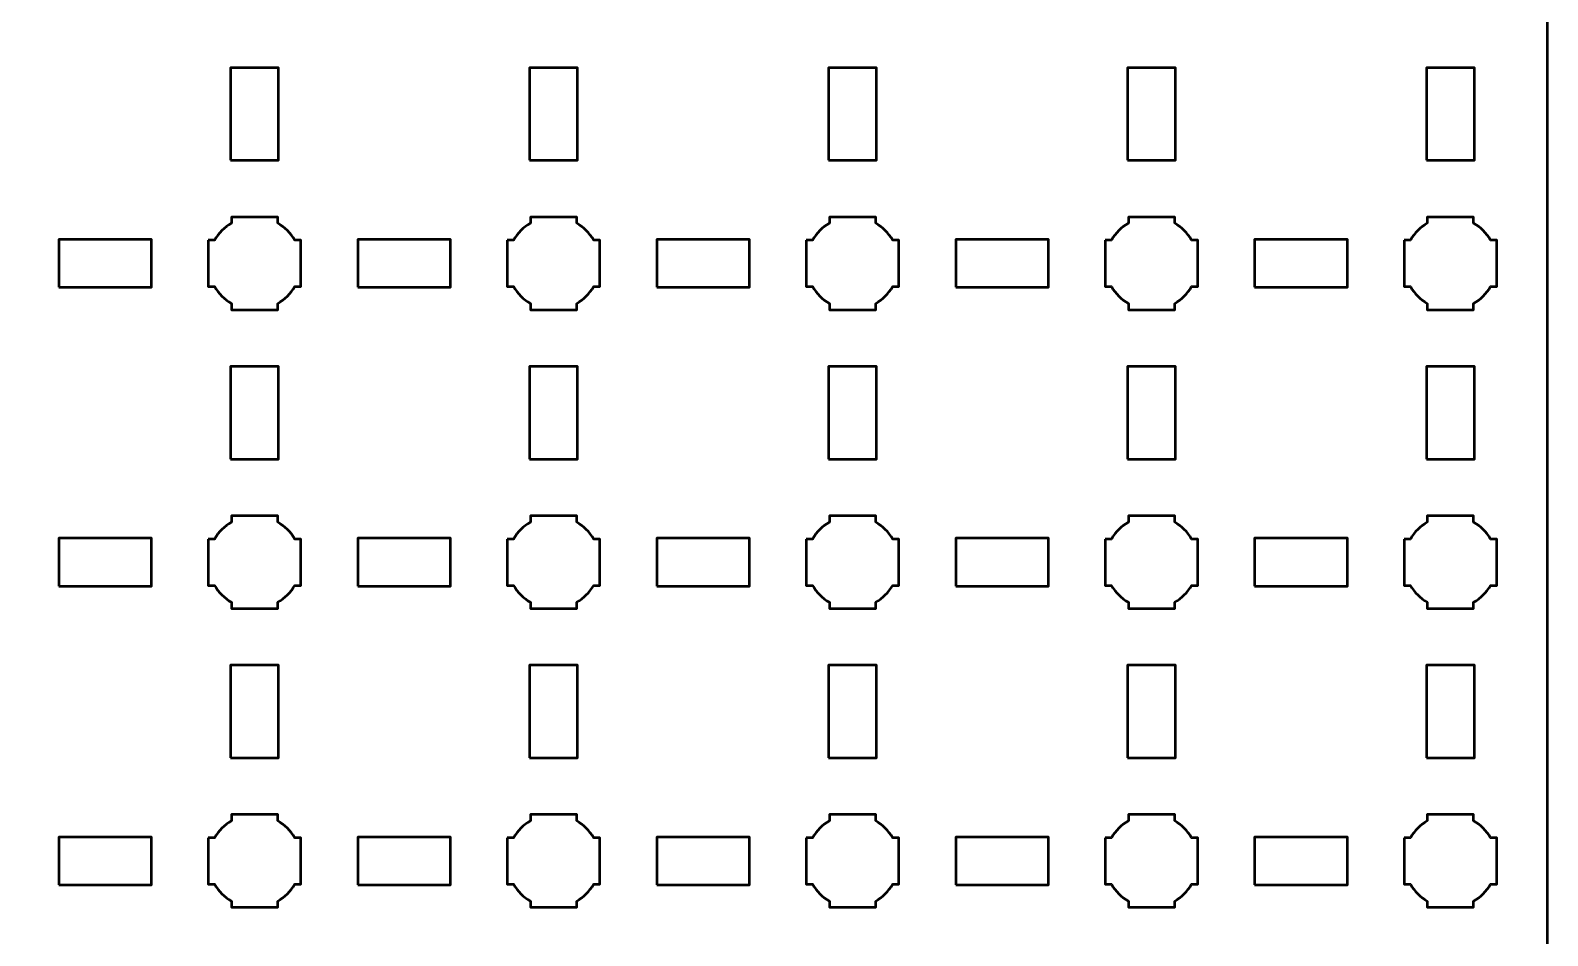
# Model space of a CAD drawing. Header units: centimetres. Extents: x -30.1 to 9.2, y -39.5 to 9.8.
# Drawn here: x -1 to 9.15, y -15.35 to -9.29 of the extents above; entities that cross this region are included whole.
import ezdxf

# ---------------------------------------------------------------- set-up
doc = ezdxf.new("R2010")
doc.units = ezdxf.units.CM
doc.header["$MEASUREMENT"] = 0
doc.layers.add('Layer 1', color=7, linetype='Continuous')

msp = doc.modelspace()

# ---------------------------------------------------------------- linework, layer by layer
at = {"layer": 'Layer 1', "color": 250, "lineweight": 53}
for points in [[(0.34, -10.16), (0.66, -10.16), (0.66, -9.54), (0.34, -9.54), (0.34, -10.16)], [(2.34, -10.16), (2.66, -10.16), (2.66, -9.54), (2.34, -9.54), (2.34, -10.16)], [(4.34, -10.16), (4.66, -10.16), (4.66, -9.54), (4.34, -9.54), (4.34, -10.16)], [(6.34, -10.16), (6.66, -10.16), (6.66, -9.54), (6.34, -9.54), (6.34, -10.16)], [(8.34, -10.16), (8.66, -10.16), (8.66, -9.54), (8.34, -9.54), (8.34, -10.16)], [(-0.81, -11.01), (-0.19, -11.01), (-0.19, -10.69), (-0.81, -10.69), (-0.81, -11.01)], [(1.19, -11.01), (1.81, -11.01), (1.81, -10.69), (1.19, -10.69), (1.19, -11.01)], [(3.19, -11.01), (3.81, -11.01), (3.81, -10.69), (3.19, -10.69), (3.19, -11.01)], [(5.19, -11.01), (5.81, -11.01), (5.81, -10.69), (5.19, -10.69), (5.19, -11.01)], [(7.19, -11.01), (7.81, -11.01), (7.81, -10.69), (7.19, -10.69), (7.19, -11.01)], [(0.34, -12.16), (0.66, -12.16), (0.66, -11.54), (0.34, -11.54), (0.34, -12.16)], [(2.34, -12.16), (2.66, -12.16), (2.66, -11.54), (2.34, -11.54), (2.34, -12.16)], [(4.34, -12.16), (4.66, -12.16), (4.66, -11.54), (4.34, -11.54), (4.34, -12.16)], [(6.34, -12.16), (6.66, -12.16), (6.66, -11.54), (6.34, -11.54), (6.34, -12.16)], [(8.34, -12.16), (8.66, -12.16), (8.66, -11.54), (8.34, -11.54), (8.34, -12.16)], [(-0.81, -13.01), (-0.19, -13.01), (-0.19, -12.69), (-0.81, -12.69), (-0.81, -13.01)], [(1.19, -13.01), (1.81, -13.01), (1.81, -12.69), (1.19, -12.69), (1.19, -13.01)], [(3.19, -13.01), (3.81, -13.01), (3.81, -12.69), (3.19, -12.69), (3.19, -13.01)], [(5.19, -13.01), (5.81, -13.01), (5.81, -12.69), (5.19, -12.69), (5.19, -13.01)], [(7.19, -13.01), (7.81, -13.01), (7.81, -12.69), (7.19, -12.69), (7.19, -13.01)], [(0.34, -14.16), (0.66, -14.16), (0.66, -13.54), (0.34, -13.54), (0.34, -14.16)], [(2.34, -14.16), (2.66, -14.16), (2.66, -13.54), (2.34, -13.54), (2.34, -14.16)], [(4.34, -14.16), (4.66, -14.16), (4.66, -13.54), (4.34, -13.54), (4.34, -14.16)], [(6.34, -14.16), (6.66, -14.16), (6.66, -13.54), (6.34, -13.54), (6.34, -14.16)], [(8.34, -14.16), (8.66, -14.16), (8.66, -13.54), (8.34, -13.54), (8.34, -14.16)], [(-0.81, -15.01), (-0.19, -15.01), (-0.19, -14.69), (-0.81, -14.69), (-0.81, -15.01)], [(1.19, -15.01), (1.81, -15.01), (1.81, -14.69), (1.19, -14.69), (1.19, -15.01)], [(3.19, -15.01), (3.81, -15.01), (3.81, -14.69), (3.19, -14.69), (3.19, -15.01)], [(5.19, -15.01), (5.81, -15.01), (5.81, -14.69), (5.19, -14.69), (5.19, -15.01)], [(7.19, -15.01), (7.81, -15.01), (7.81, -14.69), (7.19, -14.69), (7.19, -15.01)]]:
    msp.add_lwpolyline(points, close=True, dxfattribs=at)
msp.add_open_spline([(-30.15, -39), (-30.15, -39), (-30.15, 9.3), (-30.15, 9.3), (-30.15, 9.3), (-30.15, 9.57609), (-29.92609, 9.8), (-29.65, 9.8), (-29.65, 9.8), (-29.65, 9.8), (8.65, 9.8), (8.65, 9.8), (8.65, 9.8), (8.92609, 9.8), (9.15, 9.57609), (9.15, 9.3), (9.15, 9.3), (9.15, 9.3), (9.15, -39), (9.15, -39), (9.15, -39), (9.15, -39.27609), (8.92609, -39.5), (8.65, -39.5), (8.65, -39.5), (8.65, -39.5), (-29.65, -39.5), (-29.65, -39.5), (-29.65, -39.5), (-29.92609, -39.5), (-30.15, -39.27609), (-30.15, -39)], degree=3, knots=[0, 0, 0, 0, 0.125, 0.125, 0.125, 0.125, 0.25, 0.25, 0.25, 0.25, 0.375, 0.375, 0.375, 0.375, 0.5, 0.5, 0.5, 0.5, 0.625, 0.625, 0.625, 0.625, 0.75, 0.75, 0.75, 0.75, 0.875, 0.875, 0.875, 0.875, 1, 1, 1, 1], dxfattribs=at)
at = {"layer": 'Layer 1', "lineweight": 53}
for points in [[(0.19, -10.695), (0.19, -10.695), (0.23149, -10.695), (0.23149, -10.695), (0.23149, -10.695), (0.25872, -10.64795), (0.29795, -10.60872), (0.345, -10.58149), (0.345, -10.58149), (0.345, -10.58149), (0.345, -10.54), (0.345, -10.54), (0.345, -10.54), (0.345, -10.54), (0.5, -10.54), (0.5, -10.54), (0.5, -10.54), (0.5, -10.54), (0.655, -10.54), (0.655, -10.54), (0.655, -10.54), (0.655, -10.54), (0.655, -10.58149), (0.655, -10.58149), (0.655, -10.58149), (0.70205, -10.60872), (0.74128, -10.64795), (0.76851, -10.695), (0.76851, -10.695), (0.76851, -10.695), (0.81, -10.695), (0.81, -10.695), (0.81, -10.695), (0.81, -10.695), (0.81, -10.85), (0.81, -10.85), (0.81, -10.85), (0.81, -10.85), (0.81, -11.005), (0.81, -11.005), (0.81, -11.005), (0.81, -11.005), (0.76851, -11.005), (0.76851, -11.005), (0.76851, -11.005), (0.74128, -11.05205), (0.70205, -11.09128), (0.655, -11.11851), (0.655, -11.11851), (0.655, -11.11851), (0.655, -11.16), (0.655, -11.16), (0.655, -11.16), (0.655, -11.16), (0.5, -11.16), (0.5, -11.16), (0.5, -11.16), (0.5, -11.16), (0.345, -11.16), (0.345, -11.16), (0.345, -11.16), (0.345, -11.16), (0.345, -11.11851), (0.345, -11.11851), (0.345, -11.11851), (0.29795, -11.09128), (0.25872, -11.05205), (0.23149, -11.005), (0.23149, -11.005), (0.23149, -11.005), (0.19, -11.005), (0.19, -11.005), (0.19, -11.005), (0.19, -11.005), (0.19, -10.85), (0.19, -10.85), (0.19, -10.85), (0.19, -10.85), (0.19, -10.695), (0.19, -10.695)], [(2.19, -10.695), (2.19, -10.695), (2.23149, -10.695), (2.23149, -10.695), (2.23149, -10.695), (2.25872, -10.64795), (2.29795, -10.60872), (2.345, -10.58149), (2.345, -10.58149), (2.345, -10.58149), (2.345, -10.54), (2.345, -10.54), (2.345, -10.54), (2.345, -10.54), (2.5, -10.54), (2.5, -10.54), (2.5, -10.54), (2.5, -10.54), (2.655, -10.54), (2.655, -10.54), (2.655, -10.54), (2.655, -10.54), (2.655, -10.58149), (2.655, -10.58149), (2.655, -10.58149), (2.70205, -10.60872), (2.74128, -10.64795), (2.76851, -10.695), (2.76851, -10.695), (2.76851, -10.695), (2.81, -10.695), (2.81, -10.695), (2.81, -10.695), (2.81, -10.695), (2.81, -10.85), (2.81, -10.85), (2.81, -10.85), (2.81, -10.85), (2.81, -11.005), (2.81, -11.005), (2.81, -11.005), (2.81, -11.005), (2.76851, -11.005), (2.76851, -11.005), (2.76851, -11.005), (2.74128, -11.05205), (2.70205, -11.09128), (2.655, -11.11851), (2.655, -11.11851), (2.655, -11.11851), (2.655, -11.16), (2.655, -11.16), (2.655, -11.16), (2.655, -11.16), (2.5, -11.16), (2.5, -11.16), (2.5, -11.16), (2.5, -11.16), (2.345, -11.16), (2.345, -11.16), (2.345, -11.16), (2.345, -11.16), (2.345, -11.11851), (2.345, -11.11851), (2.345, -11.11851), (2.29795, -11.09128), (2.25872, -11.05205), (2.23149, -11.005), (2.23149, -11.005), (2.23149, -11.005), (2.19, -11.005), (2.19, -11.005), (2.19, -11.005), (2.19, -11.005), (2.19, -10.85), (2.19, -10.85), (2.19, -10.85), (2.19, -10.85), (2.19, -10.695), (2.19, -10.695)], [(4.19, -10.695), (4.19, -10.695), (4.23149, -10.695), (4.23149, -10.695), (4.23149, -10.695), (4.25872, -10.64795), (4.29795, -10.60872), (4.345, -10.58149), (4.345, -10.58149), (4.345, -10.58149), (4.345, -10.54), (4.345, -10.54), (4.345, -10.54), (4.345, -10.54), (4.5, -10.54), (4.5, -10.54), (4.5, -10.54), (4.5, -10.54), (4.655, -10.54), (4.655, -10.54), (4.655, -10.54), (4.655, -10.54), (4.655, -10.58149), (4.655, -10.58149), (4.655, -10.58149), (4.70205, -10.60872), (4.74128, -10.64795), (4.76851, -10.695), (4.76851, -10.695), (4.76851, -10.695), (4.81, -10.695), (4.81, -10.695), (4.81, -10.695), (4.81, -10.695), (4.81, -10.85), (4.81, -10.85), (4.81, -10.85), (4.81, -10.85), (4.81, -11.005), (4.81, -11.005), (4.81, -11.005), (4.81, -11.005), (4.76851, -11.005), (4.76851, -11.005), (4.76851, -11.005), (4.74128, -11.05205), (4.70205, -11.09128), (4.655, -11.11851), (4.655, -11.11851), (4.655, -11.11851), (4.655, -11.16), (4.655, -11.16), (4.655, -11.16), (4.655, -11.16), (4.5, -11.16), (4.5, -11.16), (4.5, -11.16), (4.5, -11.16), (4.345, -11.16), (4.345, -11.16), (4.345, -11.16), (4.345, -11.16), (4.345, -11.11851), (4.345, -11.11851), (4.345, -11.11851), (4.29795, -11.09128), (4.25872, -11.05205), (4.23149, -11.005), (4.23149, -11.005), (4.23149, -11.005), (4.19, -11.005), (4.19, -11.005), (4.19, -11.005), (4.19, -11.005), (4.19, -10.85), (4.19, -10.85), (4.19, -10.85), (4.19, -10.85), (4.19, -10.695), (4.19, -10.695)], [(6.19, -10.695), (6.19, -10.695), (6.23149, -10.695), (6.23149, -10.695), (6.23149, -10.695), (6.25872, -10.64795), (6.29795, -10.60872), (6.345, -10.58149), (6.345, -10.58149), (6.345, -10.58149), (6.345, -10.54), (6.345, -10.54), (6.345, -10.54), (6.345, -10.54), (6.5, -10.54), (6.5, -10.54), (6.5, -10.54), (6.5, -10.54), (6.655, -10.54), (6.655, -10.54), (6.655, -10.54), (6.655, -10.54), (6.655, -10.58149), (6.655, -10.58149), (6.655, -10.58149), (6.70205, -10.60872), (6.74128, -10.64795), (6.76851, -10.695), (6.76851, -10.695), (6.76851, -10.695), (6.81, -10.695), (6.81, -10.695), (6.81, -10.695), (6.81, -10.695), (6.81, -10.85), (6.81, -10.85), (6.81, -10.85), (6.81, -10.85), (6.81, -11.005), (6.81, -11.005), (6.81, -11.005), (6.81, -11.005), (6.76851, -11.005), (6.76851, -11.005), (6.76851, -11.005), (6.74128, -11.05205), (6.70205, -11.09128), (6.655, -11.11851), (6.655, -11.11851), (6.655, -11.11851), (6.655, -11.16), (6.655, -11.16), (6.655, -11.16), (6.655, -11.16), (6.5, -11.16), (6.5, -11.16), (6.5, -11.16), (6.5, -11.16), (6.345, -11.16), (6.345, -11.16), (6.345, -11.16), (6.345, -11.16), (6.345, -11.11851), (6.345, -11.11851), (6.345, -11.11851), (6.29795, -11.09128), (6.25872, -11.05205), (6.23149, -11.005), (6.23149, -11.005), (6.23149, -11.005), (6.19, -11.005), (6.19, -11.005), (6.19, -11.005), (6.19, -11.005), (6.19, -10.85), (6.19, -10.85), (6.19, -10.85), (6.19, -10.85), (6.19, -10.695), (6.19, -10.695)], [(8.19, -10.695), (8.19, -10.695), (8.23149, -10.695), (8.23149, -10.695), (8.23149, -10.695), (8.25872, -10.64795), (8.29795, -10.60872), (8.345, -10.58149), (8.345, -10.58149), (8.345, -10.58149), (8.345, -10.54), (8.345, -10.54), (8.345, -10.54), (8.345, -10.54), (8.5, -10.54), (8.5, -10.54), (8.5, -10.54), (8.5, -10.54), (8.655, -10.54), (8.655, -10.54), (8.655, -10.54), (8.655, -10.54), (8.655, -10.58149), (8.655, -10.58149), (8.655, -10.58149), (8.70205, -10.60872), (8.74128, -10.64795), (8.76851, -10.695), (8.76851, -10.695), (8.76851, -10.695), (8.81, -10.695), (8.81, -10.695), (8.81, -10.695), (8.81, -10.695), (8.81, -10.85), (8.81, -10.85), (8.81, -10.85), (8.81, -10.85), (8.81, -11.005), (8.81, -11.005), (8.81, -11.005), (8.81, -11.005), (8.76851, -11.005), (8.76851, -11.005), (8.76851, -11.005), (8.74128, -11.05205), (8.70205, -11.09128), (8.655, -11.11851), (8.655, -11.11851), (8.655, -11.11851), (8.655, -11.16), (8.655, -11.16), (8.655, -11.16), (8.655, -11.16), (8.5, -11.16), (8.5, -11.16), (8.5, -11.16), (8.5, -11.16), (8.345, -11.16), (8.345, -11.16), (8.345, -11.16), (8.345, -11.16), (8.345, -11.11851), (8.345, -11.11851), (8.345, -11.11851), (8.29795, -11.09128), (8.25872, -11.05205), (8.23149, -11.005), (8.23149, -11.005), (8.23149, -11.005), (8.19, -11.005), (8.19, -11.005), (8.19, -11.005), (8.19, -11.005), (8.19, -10.85), (8.19, -10.85), (8.19, -10.85), (8.19, -10.85), (8.19, -10.695), (8.19, -10.695)], [(0.19, -12.695), (0.19, -12.695), (0.23149, -12.695), (0.23149, -12.695), (0.23149, -12.695), (0.25872, -12.64795), (0.29795, -12.60872), (0.345, -12.58149), (0.345, -12.58149), (0.345, -12.58149), (0.345, -12.54), (0.345, -12.54), (0.345, -12.54), (0.345, -12.54), (0.5, -12.54), (0.5, -12.54), (0.5, -12.54), (0.5, -12.54), (0.655, -12.54), (0.655, -12.54), (0.655, -12.54), (0.655, -12.54), (0.655, -12.58149), (0.655, -12.58149), (0.655, -12.58149), (0.70205, -12.60872), (0.74128, -12.64795), (0.76851, -12.695), (0.76851, -12.695), (0.76851, -12.695), (0.81, -12.695), (0.81, -12.695), (0.81, -12.695), (0.81, -12.695), (0.81, -12.85), (0.81, -12.85), (0.81, -12.85), (0.81, -12.85), (0.81, -13.005), (0.81, -13.005), (0.81, -13.005), (0.81, -13.005), (0.76851, -13.005), (0.76851, -13.005), (0.76851, -13.005), (0.74128, -13.05205), (0.70205, -13.09128), (0.655, -13.11851), (0.655, -13.11851), (0.655, -13.11851), (0.655, -13.16), (0.655, -13.16), (0.655, -13.16), (0.655, -13.16), (0.5, -13.16), (0.5, -13.16), (0.5, -13.16), (0.5, -13.16), (0.345, -13.16), (0.345, -13.16), (0.345, -13.16), (0.345, -13.16), (0.345, -13.11851), (0.345, -13.11851), (0.345, -13.11851), (0.29795, -13.09128), (0.25872, -13.05205), (0.23149, -13.005), (0.23149, -13.005), (0.23149, -13.005), (0.19, -13.005), (0.19, -13.005), (0.19, -13.005), (0.19, -13.005), (0.19, -12.85), (0.19, -12.85), (0.19, -12.85), (0.19, -12.85), (0.19, -12.695), (0.19, -12.695)], [(2.19, -12.695), (2.19, -12.695), (2.23149, -12.695), (2.23149, -12.695), (2.23149, -12.695), (2.25872, -12.64795), (2.29795, -12.60872), (2.345, -12.58149), (2.345, -12.58149), (2.345, -12.58149), (2.345, -12.54), (2.345, -12.54), (2.345, -12.54), (2.345, -12.54), (2.5, -12.54), (2.5, -12.54), (2.5, -12.54), (2.5, -12.54), (2.655, -12.54), (2.655, -12.54), (2.655, -12.54), (2.655, -12.54), (2.655, -12.58149), (2.655, -12.58149), (2.655, -12.58149), (2.70205, -12.60872), (2.74128, -12.64795), (2.76851, -12.695), (2.76851, -12.695), (2.76851, -12.695), (2.81, -12.695), (2.81, -12.695), (2.81, -12.695), (2.81, -12.695), (2.81, -12.85), (2.81, -12.85), (2.81, -12.85), (2.81, -12.85), (2.81, -13.005), (2.81, -13.005), (2.81, -13.005), (2.81, -13.005), (2.76851, -13.005), (2.76851, -13.005), (2.76851, -13.005), (2.74128, -13.05205), (2.70205, -13.09128), (2.655, -13.11851), (2.655, -13.11851), (2.655, -13.11851), (2.655, -13.16), (2.655, -13.16), (2.655, -13.16), (2.655, -13.16), (2.5, -13.16), (2.5, -13.16), (2.5, -13.16), (2.5, -13.16), (2.345, -13.16), (2.345, -13.16), (2.345, -13.16), (2.345, -13.16), (2.345, -13.11851), (2.345, -13.11851), (2.345, -13.11851), (2.29795, -13.09128), (2.25872, -13.05205), (2.23149, -13.005), (2.23149, -13.005), (2.23149, -13.005), (2.19, -13.005), (2.19, -13.005), (2.19, -13.005), (2.19, -13.005), (2.19, -12.85), (2.19, -12.85), (2.19, -12.85), (2.19, -12.85), (2.19, -12.695), (2.19, -12.695)], [(4.19, -12.695), (4.19, -12.695), (4.23149, -12.695), (4.23149, -12.695), (4.23149, -12.695), (4.25872, -12.64795), (4.29795, -12.60872), (4.345, -12.58149), (4.345, -12.58149), (4.345, -12.58149), (4.345, -12.54), (4.345, -12.54), (4.345, -12.54), (4.345, -12.54), (4.5, -12.54), (4.5, -12.54), (4.5, -12.54), (4.5, -12.54), (4.655, -12.54), (4.655, -12.54), (4.655, -12.54), (4.655, -12.54), (4.655, -12.58149), (4.655, -12.58149), (4.655, -12.58149), (4.70205, -12.60872), (4.74128, -12.64795), (4.76851, -12.695), (4.76851, -12.695), (4.76851, -12.695), (4.81, -12.695), (4.81, -12.695), (4.81, -12.695), (4.81, -12.695), (4.81, -12.85), (4.81, -12.85), (4.81, -12.85), (4.81, -12.85), (4.81, -13.005), (4.81, -13.005), (4.81, -13.005), (4.81, -13.005), (4.76851, -13.005), (4.76851, -13.005), (4.76851, -13.005), (4.74128, -13.05205), (4.70205, -13.09128), (4.655, -13.11851), (4.655, -13.11851), (4.655, -13.11851), (4.655, -13.16), (4.655, -13.16), (4.655, -13.16), (4.655, -13.16), (4.5, -13.16), (4.5, -13.16), (4.5, -13.16), (4.5, -13.16), (4.345, -13.16), (4.345, -13.16), (4.345, -13.16), (4.345, -13.16), (4.345, -13.11851), (4.345, -13.11851), (4.345, -13.11851), (4.29795, -13.09128), (4.25872, -13.05205), (4.23149, -13.005), (4.23149, -13.005), (4.23149, -13.005), (4.19, -13.005), (4.19, -13.005), (4.19, -13.005), (4.19, -13.005), (4.19, -12.85), (4.19, -12.85), (4.19, -12.85), (4.19, -12.85), (4.19, -12.695), (4.19, -12.695)], [(6.19, -12.695), (6.19, -12.695), (6.23149, -12.695), (6.23149, -12.695), (6.23149, -12.695), (6.25872, -12.64795), (6.29795, -12.60872), (6.345, -12.58149), (6.345, -12.58149), (6.345, -12.58149), (6.345, -12.54), (6.345, -12.54), (6.345, -12.54), (6.345, -12.54), (6.5, -12.54), (6.5, -12.54), (6.5, -12.54), (6.5, -12.54), (6.655, -12.54), (6.655, -12.54), (6.655, -12.54), (6.655, -12.54), (6.655, -12.58149), (6.655, -12.58149), (6.655, -12.58149), (6.70205, -12.60872), (6.74128, -12.64795), (6.76851, -12.695), (6.76851, -12.695), (6.76851, -12.695), (6.81, -12.695), (6.81, -12.695), (6.81, -12.695), (6.81, -12.695), (6.81, -12.85), (6.81, -12.85), (6.81, -12.85), (6.81, -12.85), (6.81, -13.005), (6.81, -13.005), (6.81, -13.005), (6.81, -13.005), (6.76851, -13.005), (6.76851, -13.005), (6.76851, -13.005), (6.74128, -13.05205), (6.70205, -13.09128), (6.655, -13.11851), (6.655, -13.11851), (6.655, -13.11851), (6.655, -13.16), (6.655, -13.16), (6.655, -13.16), (6.655, -13.16), (6.5, -13.16), (6.5, -13.16), (6.5, -13.16), (6.5, -13.16), (6.345, -13.16), (6.345, -13.16), (6.345, -13.16), (6.345, -13.16), (6.345, -13.11851), (6.345, -13.11851), (6.345, -13.11851), (6.29795, -13.09128), (6.25872, -13.05205), (6.23149, -13.005), (6.23149, -13.005), (6.23149, -13.005), (6.19, -13.005), (6.19, -13.005), (6.19, -13.005), (6.19, -13.005), (6.19, -12.85), (6.19, -12.85), (6.19, -12.85), (6.19, -12.85), (6.19, -12.695), (6.19, -12.695)], [(8.19, -12.695), (8.19, -12.695), (8.23149, -12.695), (8.23149, -12.695), (8.23149, -12.695), (8.25872, -12.64795), (8.29795, -12.60872), (8.345, -12.58149), (8.345, -12.58149), (8.345, -12.58149), (8.345, -12.54), (8.345, -12.54), (8.345, -12.54), (8.345, -12.54), (8.5, -12.54), (8.5, -12.54), (8.5, -12.54), (8.5, -12.54), (8.655, -12.54), (8.655, -12.54), (8.655, -12.54), (8.655, -12.54), (8.655, -12.58149), (8.655, -12.58149), (8.655, -12.58149), (8.70205, -12.60872), (8.74128, -12.64795), (8.76851, -12.695), (8.76851, -12.695), (8.76851, -12.695), (8.81, -12.695), (8.81, -12.695), (8.81, -12.695), (8.81, -12.695), (8.81, -12.85), (8.81, -12.85), (8.81, -12.85), (8.81, -12.85), (8.81, -13.005), (8.81, -13.005), (8.81, -13.005), (8.81, -13.005), (8.76851, -13.005), (8.76851, -13.005), (8.76851, -13.005), (8.74128, -13.05205), (8.70205, -13.09128), (8.655, -13.11851), (8.655, -13.11851), (8.655, -13.11851), (8.655, -13.16), (8.655, -13.16), (8.655, -13.16), (8.655, -13.16), (8.5, -13.16), (8.5, -13.16), (8.5, -13.16), (8.5, -13.16), (8.345, -13.16), (8.345, -13.16), (8.345, -13.16), (8.345, -13.16), (8.345, -13.11851), (8.345, -13.11851), (8.345, -13.11851), (8.29795, -13.09128), (8.25872, -13.05205), (8.23149, -13.005), (8.23149, -13.005), (8.23149, -13.005), (8.19, -13.005), (8.19, -13.005), (8.19, -13.005), (8.19, -13.005), (8.19, -12.85), (8.19, -12.85), (8.19, -12.85), (8.19, -12.85), (8.19, -12.695), (8.19, -12.695)], [(0.19, -14.695), (0.19, -14.695), (0.23149, -14.695), (0.23149, -14.695), (0.23149, -14.695), (0.25872, -14.64795), (0.29795, -14.60872), (0.345, -14.58149), (0.345, -14.58149), (0.345, -14.58149), (0.345, -14.54), (0.345, -14.54), (0.345, -14.54), (0.345, -14.54), (0.5, -14.54), (0.5, -14.54), (0.5, -14.54), (0.5, -14.54), (0.655, -14.54), (0.655, -14.54), (0.655, -14.54), (0.655, -14.54), (0.655, -14.58149), (0.655, -14.58149), (0.655, -14.58149), (0.70205, -14.60872), (0.74128, -14.64795), (0.76851, -14.695), (0.76851, -14.695), (0.76851, -14.695), (0.81, -14.695), (0.81, -14.695), (0.81, -14.695), (0.81, -14.695), (0.81, -14.85), (0.81, -14.85), (0.81, -14.85), (0.81, -14.85), (0.81, -15.005), (0.81, -15.005), (0.81, -15.005), (0.81, -15.005), (0.76851, -15.005), (0.76851, -15.005), (0.76851, -15.005), (0.74128, -15.05205), (0.70205, -15.09128), (0.655, -15.11851), (0.655, -15.11851), (0.655, -15.11851), (0.655, -15.16), (0.655, -15.16), (0.655, -15.16), (0.655, -15.16), (0.5, -15.16), (0.5, -15.16), (0.5, -15.16), (0.5, -15.16), (0.345, -15.16), (0.345, -15.16), (0.345, -15.16), (0.345, -15.16), (0.345, -15.11851), (0.345, -15.11851), (0.345, -15.11851), (0.29795, -15.09128), (0.25872, -15.05205), (0.23149, -15.005), (0.23149, -15.005), (0.23149, -15.005), (0.19, -15.005), (0.19, -15.005), (0.19, -15.005), (0.19, -15.005), (0.19, -14.85), (0.19, -14.85), (0.19, -14.85), (0.19, -14.85), (0.19, -14.695), (0.19, -14.695)], [(2.19, -14.695), (2.19, -14.695), (2.23149, -14.695), (2.23149, -14.695), (2.23149, -14.695), (2.25872, -14.64795), (2.29795, -14.60872), (2.345, -14.58149), (2.345, -14.58149), (2.345, -14.58149), (2.345, -14.54), (2.345, -14.54), (2.345, -14.54), (2.345, -14.54), (2.5, -14.54), (2.5, -14.54), (2.5, -14.54), (2.5, -14.54), (2.655, -14.54), (2.655, -14.54), (2.655, -14.54), (2.655, -14.54), (2.655, -14.58149), (2.655, -14.58149), (2.655, -14.58149), (2.70205, -14.60872), (2.74128, -14.64795), (2.76851, -14.695), (2.76851, -14.695), (2.76851, -14.695), (2.81, -14.695), (2.81, -14.695), (2.81, -14.695), (2.81, -14.695), (2.81, -14.85), (2.81, -14.85), (2.81, -14.85), (2.81, -14.85), (2.81, -15.005), (2.81, -15.005), (2.81, -15.005), (2.81, -15.005), (2.76851, -15.005), (2.76851, -15.005), (2.76851, -15.005), (2.74128, -15.05205), (2.70205, -15.09128), (2.655, -15.11851), (2.655, -15.11851), (2.655, -15.11851), (2.655, -15.16), (2.655, -15.16), (2.655, -15.16), (2.655, -15.16), (2.5, -15.16), (2.5, -15.16), (2.5, -15.16), (2.5, -15.16), (2.345, -15.16), (2.345, -15.16), (2.345, -15.16), (2.345, -15.16), (2.345, -15.11851), (2.345, -15.11851), (2.345, -15.11851), (2.29795, -15.09128), (2.25872, -15.05205), (2.23149, -15.005), (2.23149, -15.005), (2.23149, -15.005), (2.19, -15.005), (2.19, -15.005), (2.19, -15.005), (2.19, -15.005), (2.19, -14.85), (2.19, -14.85), (2.19, -14.85), (2.19, -14.85), (2.19, -14.695), (2.19, -14.695)], [(4.19, -14.695), (4.19, -14.695), (4.23149, -14.695), (4.23149, -14.695), (4.23149, -14.695), (4.25872, -14.64795), (4.29795, -14.60872), (4.345, -14.58149), (4.345, -14.58149), (4.345, -14.58149), (4.345, -14.54), (4.345, -14.54), (4.345, -14.54), (4.345, -14.54), (4.5, -14.54), (4.5, -14.54), (4.5, -14.54), (4.5, -14.54), (4.655, -14.54), (4.655, -14.54), (4.655, -14.54), (4.655, -14.54), (4.655, -14.58149), (4.655, -14.58149), (4.655, -14.58149), (4.70205, -14.60872), (4.74128, -14.64795), (4.76851, -14.695), (4.76851, -14.695), (4.76851, -14.695), (4.81, -14.695), (4.81, -14.695), (4.81, -14.695), (4.81, -14.695), (4.81, -14.85), (4.81, -14.85), (4.81, -14.85), (4.81, -14.85), (4.81, -15.005), (4.81, -15.005), (4.81, -15.005), (4.81, -15.005), (4.76851, -15.005), (4.76851, -15.005), (4.76851, -15.005), (4.74128, -15.05205), (4.70205, -15.09128), (4.655, -15.11851), (4.655, -15.11851), (4.655, -15.11851), (4.655, -15.16), (4.655, -15.16), (4.655, -15.16), (4.655, -15.16), (4.5, -15.16), (4.5, -15.16), (4.5, -15.16), (4.5, -15.16), (4.345, -15.16), (4.345, -15.16), (4.345, -15.16), (4.345, -15.16), (4.345, -15.11851), (4.345, -15.11851), (4.345, -15.11851), (4.29795, -15.09128), (4.25872, -15.05205), (4.23149, -15.005), (4.23149, -15.005), (4.23149, -15.005), (4.19, -15.005), (4.19, -15.005), (4.19, -15.005), (4.19, -15.005), (4.19, -14.85), (4.19, -14.85), (4.19, -14.85), (4.19, -14.85), (4.19, -14.695), (4.19, -14.695)], [(6.19, -14.695), (6.19, -14.695), (6.23149, -14.695), (6.23149, -14.695), (6.23149, -14.695), (6.25872, -14.64795), (6.29795, -14.60872), (6.345, -14.58149), (6.345, -14.58149), (6.345, -14.58149), (6.345, -14.54), (6.345, -14.54), (6.345, -14.54), (6.345, -14.54), (6.5, -14.54), (6.5, -14.54), (6.5, -14.54), (6.5, -14.54), (6.655, -14.54), (6.655, -14.54), (6.655, -14.54), (6.655, -14.54), (6.655, -14.58149), (6.655, -14.58149), (6.655, -14.58149), (6.70205, -14.60872), (6.74128, -14.64795), (6.76851, -14.695), (6.76851, -14.695), (6.76851, -14.695), (6.81, -14.695), (6.81, -14.695), (6.81, -14.695), (6.81, -14.695), (6.81, -14.85), (6.81, -14.85), (6.81, -14.85), (6.81, -14.85), (6.81, -15.005), (6.81, -15.005), (6.81, -15.005), (6.81, -15.005), (6.76851, -15.005), (6.76851, -15.005), (6.76851, -15.005), (6.74128, -15.05205), (6.70205, -15.09128), (6.655, -15.11851), (6.655, -15.11851), (6.655, -15.11851), (6.655, -15.16), (6.655, -15.16), (6.655, -15.16), (6.655, -15.16), (6.5, -15.16), (6.5, -15.16), (6.5, -15.16), (6.5, -15.16), (6.345, -15.16), (6.345, -15.16), (6.345, -15.16), (6.345, -15.16), (6.345, -15.11851), (6.345, -15.11851), (6.345, -15.11851), (6.29795, -15.09128), (6.25872, -15.05205), (6.23149, -15.005), (6.23149, -15.005), (6.23149, -15.005), (6.19, -15.005), (6.19, -15.005), (6.19, -15.005), (6.19, -15.005), (6.19, -14.85), (6.19, -14.85), (6.19, -14.85), (6.19, -14.85), (6.19, -14.695), (6.19, -14.695)], [(8.19, -14.695), (8.19, -14.695), (8.23149, -14.695), (8.23149, -14.695), (8.23149, -14.695), (8.25872, -14.64795), (8.29795, -14.60872), (8.345, -14.58149), (8.345, -14.58149), (8.345, -14.58149), (8.345, -14.54), (8.345, -14.54), (8.345, -14.54), (8.345, -14.54), (8.5, -14.54), (8.5, -14.54), (8.5, -14.54), (8.5, -14.54), (8.655, -14.54), (8.655, -14.54), (8.655, -14.54), (8.655, -14.54), (8.655, -14.58149), (8.655, -14.58149), (8.655, -14.58149), (8.70205, -14.60872), (8.74128, -14.64795), (8.76851, -14.695), (8.76851, -14.695), (8.76851, -14.695), (8.81, -14.695), (8.81, -14.695), (8.81, -14.695), (8.81, -14.695), (8.81, -14.85), (8.81, -14.85), (8.81, -14.85), (8.81, -14.85), (8.81, -15.005), (8.81, -15.005), (8.81, -15.005), (8.81, -15.005), (8.76851, -15.005), (8.76851, -15.005), (8.76851, -15.005), (8.74128, -15.05205), (8.70205, -15.09128), (8.655, -15.11851), (8.655, -15.11851), (8.655, -15.11851), (8.655, -15.16), (8.655, -15.16), (8.655, -15.16), (8.655, -15.16), (8.5, -15.16), (8.5, -15.16), (8.5, -15.16), (8.5, -15.16), (8.345, -15.16), (8.345, -15.16), (8.345, -15.16), (8.345, -15.16), (8.345, -15.11851), (8.345, -15.11851), (8.345, -15.11851), (8.29795, -15.09128), (8.25872, -15.05205), (8.23149, -15.005), (8.23149, -15.005), (8.23149, -15.005), (8.19, -15.005), (8.19, -15.005), (8.19, -15.005), (8.19, -15.005), (8.19, -14.85), (8.19, -14.85), (8.19, -14.85), (8.19, -14.85), (8.19, -14.695), (8.19, -14.695)]]:
    msp.add_open_spline(points, degree=3, knots=[0, 0, 0, 0, 0.05, 0.05, 0.05, 0.05, 0.1, 0.1, 0.1, 0.1, 0.15, 0.15, 0.15, 0.15, 0.2, 0.2, 0.2, 0.2, 0.25, 0.25, 0.25, 0.25, 0.3, 0.3, 0.3, 0.3, 0.35, 0.35, 0.35, 0.35, 0.4, 0.4, 0.4, 0.4, 0.45, 0.45, 0.45, 0.45, 0.5, 0.5, 0.5, 0.5, 0.55, 0.55, 0.55, 0.55, 0.6, 0.6, 0.6, 0.6, 0.65, 0.65, 0.65, 0.65, 0.7, 0.7, 0.7, 0.7, 0.75, 0.75, 0.75, 0.75, 0.8, 0.8, 0.8, 0.8, 0.85, 0.85, 0.85, 0.85, 0.9, 0.9, 0.9, 0.9, 0.95, 0.95, 0.95, 0.95, 1, 1, 1, 1], dxfattribs=at)

doc.saveas('drawing.dxf')
